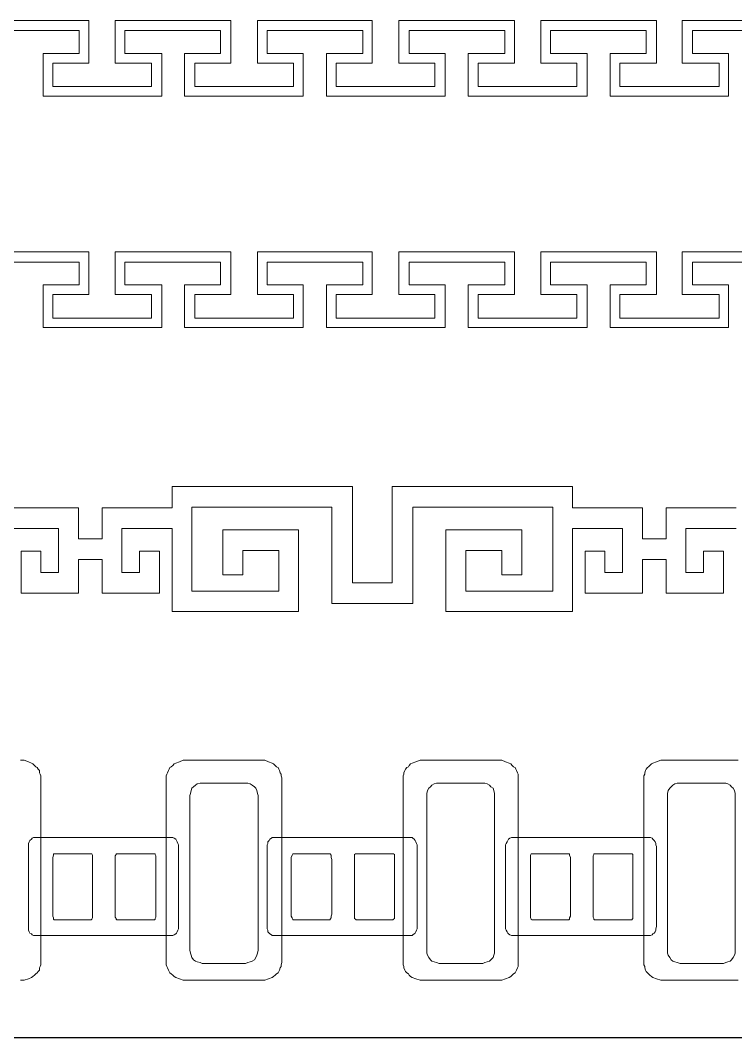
# Model space of a CAD drawing. Extents: x -66030 to 95157, y -13132 to 45879.
# Drawn here: x -27907 to -24112, y 16976 to 22376 of the extents above; entities that cross this region are included whole.
import ezdxf

# ---------------------------------------------------------------- set-up
doc = ezdxf.new("R2010")
doc.units = 0
doc.header["$LTSCALE"] = 100
doc.header["$MEASUREMENT"] = 0
doc.layers.get('0').update_dxf_attribs({"linetype": 'CONTINUOUS'})
doc.layers.add('3', color=11, linetype='CONTINUOUS')

msp = doc.modelspace()

# ---------------------------------------------------------------- linework, layer by layer
at = {"lineweight": 0}
for p, q in [((-28156.8, 22376.1), (-27543.6, 22376.1)), ((-27543.6, 22376.1), (-27543.6, 22149.5)), ((-27403, 22149.5), (-27403, 22376.1)), ((-27403, 22376.1), (-26789.7, 22376.1)), ((-26789.7, 22376.1), (-26789.7, 22149.5)), ((-26649.1, 22149.5), (-26649.1, 22376.1)), ((-26649.1, 22376.1), (-26039.8, 22376.1)), ((-26039.8, 22376.1), (-26039.8, 22149.5)), ((-25899.2, 22149.5), (-25899.2, 22376.1)), ((-25899.2, 22376.1), (-25285.9, 22376.1)), ((-25285.9, 22376.1), (-25285.9, 22149.5)), ((-25145.3, 22149.5), (-25145.3, 22376.1)), ((-25145.3, 22376.1), (-24532.1, 22376.1)), ((-24532.1, 22376.1), (-24532.1, 22149.5)), ((-24395.4, 22149.5), (-24395.4, 22376.1)), ((-24395.4, 22376.1), (-23782.1, 22376.1)), ((-27594.4, 22321.4), (-28102.1, 22321.4)), ((-27594.4, 22200.3), (-27594.4, 22321.4)), ((-26844.4, 22321.4), (-27352.2, 22321.4)), ((-27352.2, 22321.4), (-27352.2, 22200.3)), ((-26844.4, 22200.3), (-26844.4, 22321.4)), ((-26090.6, 22321.4), (-26598.3, 22321.4)), ((-26598.3, 22321.4), (-26598.3, 22200.3)), ((-26090.6, 22200.3), (-26090.6, 22321.4)), ((-25336.7, 22321.4), (-25844.5, 22321.4)), ((-25844.5, 22321.4), (-25844.5, 22200.3)), ((-25336.7, 22200.3), (-25336.7, 22321.4)), ((-24586.8, 22321.4), (-25094.5, 22321.4)), ((-25094.5, 22321.4), (-25094.5, 22200.3)), ((-24586.8, 22200.3), (-24586.8, 22321.4)), ((-23832.9, 22321.4), (-24340.7, 22321.4)), ((-24340.7, 22321.4), (-24340.7, 22200.3)), ((-27785.8, 21973.7), (-27785.8, 22200.3)), ((-27785.8, 22200.3), (-27594.4, 22200.3)), ((-27352.2, 22200.3), (-27156.9, 22200.3)), ((-27156.9, 22200.3), (-27156.9, 21973.7)), ((-27035.8, 21973.7), (-27035.8, 22200.3)), ((-27035.8, 22200.3), (-26844.4, 22200.3)), ((-26598.3, 22200.3), (-26407, 22200.3)), ((-26407, 22200.3), (-26407, 21973.7)), ((-26282, 21973.7), (-26282, 22200.3)), ((-26282, 22200.3), (-26090.6, 22200.3)), ((-25844.5, 22200.3), (-25653.1, 22200.3)), ((-25653.1, 22200.3), (-25653.1, 21973.7)), ((-25532, 21973.7), (-25532, 22200.3)), ((-25532, 22200.3), (-25336.7, 22200.3)), ((-25094.5, 22200.3), (-24899.3, 22200.3)), ((-24899.3, 22200.3), (-24899.3, 21973.7)), ((-24778.2, 21973.7), (-24778.2, 22200.3)), ((-24778.2, 22200.3), (-24586.8, 22200.3)), ((-24340.7, 22200.3), (-24149.3, 22200.3)), ((-24149.3, 22200.3), (-24149.3, 21973.7)), ((-27543.6, 22149.5), (-27735, 22149.5)), ((-27735, 22149.5), (-27735, 22024.5)), ((-27211.6, 22149.5), (-27403, 22149.5)), ((-27211.6, 22024.5), (-27211.6, 22149.5)), ((-26789.7, 22149.5), (-26981.1, 22149.5)), ((-26981.1, 22149.5), (-26981.1, 22024.5)), ((-26457.7, 22149.5), (-26649.1, 22149.5)), ((-26457.7, 22024.5), (-26457.7, 22149.5)), ((-26039.8, 22149.5), (-26231.2, 22149.5)), ((-26231.2, 22149.5), (-26231.2, 22024.5)), ((-25707.8, 22149.5), (-25899.2, 22149.5)), ((-25707.8, 22024.5), (-25707.8, 22149.5)), ((-25285.9, 22149.5), (-25477.3, 22149.5)), ((-25477.3, 22149.5), (-25477.3, 22024.5)), ((-24953.9, 22149.5), (-25145.3, 22149.5)), ((-24953.9, 22024.5), (-24953.9, 22149.5)), ((-24532.1, 22149.5), (-24727.4, 22149.5)), ((-24727.4, 22149.5), (-24727.4, 22024.5)), ((-24200.1, 22149.5), (-24395.4, 22149.5)), ((-24200.1, 22024.5), (-24200.1, 22149.5)), ((-27735, 22024.5), (-27602.2, 22024.5)), ((-27602.2, 22024.5), (-27473.3, 22024.5)), ((-27473.3, 22024.5), (-27340.5, 22024.5)), ((-27340.5, 22024.5), (-27211.6, 22024.5)), ((-26981.1, 22024.5), (-26457.7, 22024.5)), ((-26231.2, 22024.5), (-25707.8, 22024.5)), ((-25477.3, 22024.5), (-24953.9, 22024.5)), ((-24727.4, 22024.5), (-24594.6, 22024.5)), ((-24594.6, 22024.5), (-24465.7, 22024.5)), ((-24465.7, 22024.5), (-24332.9, 22024.5)), ((-24332.9, 22024.5), (-24200.1, 22024.5)), ((-27707.6, 21973.7), (-27785.8, 21973.7)), ((-27629.5, 21973.7), (-27707.6, 21973.7)), ((-27551.4, 21973.7), (-27629.5, 21973.7)), ((-27473.3, 21973.7), (-27551.4, 21973.7)), ((-27395.2, 21973.7), (-27473.3, 21973.7)), ((-27317, 21973.7), (-27395.2, 21973.7)), ((-27235, 21973.7), (-27317, 21973.7)), ((-27156.9, 21973.7), (-27235, 21973.7)), ((-26407, 21973.7), (-27035.8, 21973.7)), ((-25653.1, 21973.7), (-26282, 21973.7)), ((-24899.3, 21973.7), (-25532, 21973.7)), ((-24700, 21973.7), (-24778.2, 21973.7)), ((-24621.9, 21973.7), (-24700, 21973.7)), ((-24543.8, 21973.7), (-24621.9, 21973.7)), ((-24461.8, 21973.7), (-24543.8, 21973.7)), ((-24383.7, 21973.7), (-24461.8, 21973.7)), ((-24305.5, 21973.7), (-24383.7, 21973.7)), ((-24227.4, 21973.7), (-24305.5, 21973.7)), ((-24149.3, 21973.7), (-24227.4, 21973.7)), ((-28156.8, 21147.4), (-27543.6, 21147.4)), ((-27543.6, 21147.4), (-27543.6, 20920.9)), ((-27403, 20920.9), (-27403, 21147.4)), ((-27403, 21147.4), (-26789.7, 21147.4)), ((-26789.7, 21147.4), (-26789.7, 20920.9)), ((-26649.1, 20920.9), (-26649.1, 21147.4)), ((-26649.1, 21147.4), (-26039.8, 21147.4)), ((-26039.8, 21147.4), (-26039.8, 20920.9)), ((-25899.2, 20920.9), (-25899.2, 21147.4)), ((-25899.2, 21147.4), (-25285.9, 21147.4)), ((-25285.9, 21147.4), (-25285.9, 20920.9)), ((-25145.3, 20920.9), (-25145.3, 21147.4)), ((-25145.3, 21147.4), (-24532.1, 21147.4)), ((-24532.1, 21147.4), (-24532.1, 20920.9)), ((-24395.4, 20920.9), (-24395.4, 21147.4)), ((-24395.4, 21147.4), (-23782.1, 21147.4)), ((-27594.4, 21092.8), (-28102.1, 21092.8)), ((-27594.4, 20971.7), (-27594.4, 21092.8)), ((-26844.4, 21092.8), (-27352.2, 21092.8)), ((-27352.2, 21092.8), (-27352.2, 20971.7)), ((-26844.4, 20971.7), (-26844.4, 21092.8)), ((-26090.6, 21092.8), (-26598.3, 21092.8)), ((-26598.3, 21092.8), (-26598.3, 20971.7)), ((-26090.6, 20971.7), (-26090.6, 21092.8)), ((-25336.7, 21092.8), (-25844.5, 21092.8)), ((-25844.5, 21092.8), (-25844.5, 20971.7)), ((-25336.7, 20971.7), (-25336.7, 21092.8)), ((-24586.8, 21092.8), (-25094.5, 21092.8)), ((-25094.5, 21092.8), (-25094.5, 20971.7)), ((-24586.8, 20971.7), (-24586.8, 21092.8)), ((-23832.9, 21092.8), (-24340.7, 21092.8)), ((-24340.7, 21092.8), (-24340.7, 20971.7)), ((-27785.8, 20745.1), (-27785.8, 20971.7)), ((-27785.8, 20971.7), (-27594.4, 20971.7)), ((-27352.2, 20971.7), (-27156.9, 20971.7)), ((-27156.9, 20971.7), (-27156.9, 20745.1)), ((-27035.8, 20745.1), (-27035.8, 20971.7)), ((-27035.8, 20971.7), (-26844.4, 20971.7)), ((-26598.3, 20971.7), (-26407, 20971.7)), ((-26407, 20971.7), (-26407, 20745.1)), ((-26282, 20745.1), (-26282, 20971.7)), ((-26282, 20971.7), (-26090.6, 20971.7)), ((-25844.5, 20971.7), (-25653.1, 20971.7)), ((-25653.1, 20971.7), (-25653.1, 20745.1)), ((-25532, 20745.1), (-25532, 20971.7)), ((-25532, 20971.7), (-25336.7, 20971.7)), ((-25094.5, 20971.7), (-24899.3, 20971.7)), ((-24899.3, 20971.7), (-24899.3, 20745.1)), ((-24778.2, 20745.1), (-24778.2, 20971.7)), ((-24778.2, 20971.7), (-24586.8, 20971.7)), ((-24340.7, 20971.7), (-24149.3, 20971.7)), ((-24149.3, 20971.7), (-24149.3, 20745.1)), ((-27543.6, 20920.9), (-27735, 20920.9)), ((-27735, 20920.9), (-27735, 20795.9)), ((-27211.6, 20920.9), (-27403, 20920.9)), ((-27211.6, 20795.9), (-27211.6, 20920.9)), ((-26789.7, 20920.9), (-26981.1, 20920.9)), ((-26981.1, 20920.9), (-26981.1, 20795.9)), ((-26457.7, 20920.9), (-26649.1, 20920.9)), ((-26457.7, 20795.9), (-26457.7, 20920.9)), ((-26039.8, 20920.9), (-26231.2, 20920.9)), ((-26231.2, 20920.9), (-26231.2, 20795.9)), ((-25707.8, 20920.9), (-25899.2, 20920.9)), ((-25707.8, 20795.9), (-25707.8, 20920.9)), ((-25285.9, 20920.9), (-25477.3, 20920.9)), ((-25477.3, 20920.9), (-25477.3, 20795.9)), ((-24953.9, 20920.9), (-25145.3, 20920.9)), ((-24953.9, 20795.9), (-24953.9, 20920.9)), ((-24532.1, 20920.9), (-24727.4, 20920.9)), ((-24727.4, 20920.9), (-24727.4, 20795.9)), ((-24200.1, 20920.9), (-24395.4, 20920.9)), ((-24200.1, 20795.9), (-24200.1, 20920.9)), ((-27735, 20795.9), (-27602.2, 20795.9)), ((-27602.2, 20795.9), (-27473.3, 20795.9)), ((-27473.3, 20795.9), (-27340.5, 20795.9)), ((-27340.5, 20795.9), (-27211.6, 20795.9)), ((-26981.1, 20795.9), (-26457.7, 20795.9)), ((-26231.2, 20795.9), (-25707.8, 20795.9)), ((-25477.3, 20795.9), (-24953.9, 20795.9)), ((-24727.4, 20795.9), (-24594.6, 20795.9)), ((-24594.6, 20795.9), (-24465.7, 20795.9)), ((-24465.7, 20795.9), (-24332.9, 20795.9)), ((-24332.9, 20795.9), (-24200.1, 20795.9)), ((-27707.6, 20745.1), (-27785.8, 20745.1)), ((-27629.5, 20745.1), (-27707.6, 20745.1)), ((-27551.4, 20745.1), (-27629.5, 20745.1)), ((-27473.3, 20745.1), (-27551.4, 20745.1)), ((-27395.2, 20745.1), (-27473.3, 20745.1)), ((-27317, 20745.1), (-27395.2, 20745.1)), ((-27235, 20745.1), (-27317, 20745.1)), ((-27156.9, 20745.1), (-27235, 20745.1)), ((-26407, 20745.1), (-27035.8, 20745.1)), ((-25653.1, 20745.1), (-26282, 20745.1)), ((-24899.3, 20745.1), (-25532, 20745.1)), ((-24700, 20745.1), (-24778.2, 20745.1)), ((-24621.9, 20745.1), (-24700, 20745.1)), ((-24543.8, 20745.1), (-24621.9, 20745.1)), ((-24461.8, 20745.1), (-24543.8, 20745.1)), ((-24383.7, 20745.1), (-24461.8, 20745.1)), ((-24305.5, 20745.1), (-24383.7, 20745.1)), ((-24227.4, 20745.1), (-24305.5, 20745.1)), ((-24149.3, 20745.1), (-24227.4, 20745.1)), ((-27102.2, 19792.1), (-27102.2, 19901.4)), ((-27102.2, 19901.4), (-27102.2, 19901.4)), ((-27102.2, 19901.4), (-26996.8, 19901.4)), ((-26996.8, 19901.4), (-26254.6, 19901.4)), ((-26254.6, 19901.4), (-26145.3, 19901.4)), ((-26145.3, 19901.4), (-26145.3, 19792.1)), ((-25934.3, 19792.1), (-25934.3, 19901.4)), ((-25934.3, 19901.4), (-25825, 19901.4)), ((-25825, 19901.4), (-25082.8, 19901.4)), ((-25082.8, 19901.4), (-24977.4, 19901.4)), ((-24977.4, 19901.4), (-24977.4, 19901.4)), ((-24977.4, 19901.4), (-24977.4, 19792.1)), ((-27969.3, 19788.2), (-27703.7, 19788.2)), ((-27703.7, 19788.2), (-27598.3, 19788.2)), ((-27598.3, 19788.2), (-27598.3, 19678.8)), ((-27473.3, 19624.1), (-27473.3, 19788.2)), ((-27473.3, 19788.2), (-27367.8, 19788.2)), ((-27367.8, 19788.2), (-27102.2, 19788.2)), ((-27102.2, 19788.2), (-27102.2, 19792.1)), ((-27102.2, 19792.1), (-27102.2, 19792.1)), ((-26254.6, 19792.1), (-26996.8, 19792.1)), ((-26996.8, 19792.1), (-26996.8, 19346.8)), ((-26254.6, 19280.4), (-26254.6, 19792.1)), ((-26145.3, 19792.1), (-26145.3, 19389.8)), ((-25934.3, 19389.8), (-25934.3, 19792.1)), ((-25082.8, 19792.1), (-25825, 19792.1)), ((-25825, 19792.1), (-25825, 19280.4)), ((-25082.8, 19346.8), (-25082.8, 19792.1)), ((-24977.4, 19792.1), (-24977.4, 19792.1)), ((-24977.4, 19792.1), (-24977.4, 19788.2)), ((-24977.4, 19788.2), (-24711.8, 19788.2)), ((-24711.8, 19788.2), (-24606.3, 19788.2)), ((-24606.3, 19788.2), (-24606.3, 19678.8)), ((-24481.3, 19624.1), (-24481.3, 19788.2)), ((-24481.3, 19788.2), (-24375.9, 19788.2)), ((-24375.9, 19788.2), (-24110.2, 19788.2)), ((-27703.7, 19678.8), (-27969.3, 19678.8)), ((-27703.7, 19444.4), (-27703.7, 19678.8)), ((-27598.3, 19678.8), (-27598.3, 19624.1)), ((-27102.2, 19678.8), (-27367.8, 19678.8)), ((-27367.8, 19678.8), (-27367.8, 19444.4)), ((-27102.2, 19346.8), (-27102.2, 19678.8)), ((-26832.7, 19561.6), (-26832.7, 19671)), ((-26832.7, 19671), (-26727.2, 19671)), ((-26727.2, 19671), (-26535.9, 19671)), ((-26535.9, 19671), (-26430.4, 19671)), ((-26430.4, 19671), (-26430.4, 19561.6)), ((-25649.2, 19561.6), (-25649.2, 19671)), ((-25649.2, 19671), (-25543.7, 19671)), ((-25543.7, 19671), (-25352.3, 19671)), ((-25352.3, 19671), (-25246.9, 19671)), ((-25246.9, 19671), (-25246.9, 19561.6)), ((-24711.8, 19678.8), (-24977.4, 19678.8)), ((-24977.4, 19678.8), (-24977.4, 19346.8)), ((-24711.8, 19444.4), (-24711.8, 19678.8)), ((-24606.3, 19678.8), (-24606.3, 19624.1)), ((-24110.2, 19678.8), (-24375.9, 19678.8)), ((-24375.9, 19678.8), (-24375.9, 19444.4)), ((-27598.3, 19624.1), (-27473.3, 19624.1)), ((-24606.3, 19624.1), (-24481.3, 19624.1)), ((-27902.9, 19335.1), (-27902.9, 19557.7)), ((-27902.9, 19557.7), (-27797.5, 19557.7)), ((-27797.5, 19557.7), (-27797.5, 19444.4)), ((-27274.1, 19444.4), (-27274.1, 19557.7)), ((-27274.1, 19557.7), (-27168.6, 19557.7)), ((-27168.6, 19557.7), (-27168.6, 19335.1)), ((-26832.7, 19432.7), (-26832.7, 19561.6)), ((-26535.9, 19561.6), (-26727.2, 19561.6)), ((-26727.2, 19561.6), (-26727.2, 19432.7)), ((-26535.9, 19346.8), (-26535.9, 19561.6)), ((-26430.4, 19561.6), (-26430.4, 19280.4)), ((-25649.2, 19280.4), (-25649.2, 19561.6)), ((-25352.3, 19561.6), (-25543.7, 19561.6)), ((-25543.7, 19561.6), (-25543.7, 19346.8)), ((-25352.3, 19432.7), (-25352.3, 19561.6)), ((-25246.9, 19561.6), (-25246.9, 19432.7)), ((-24911, 19335.1), (-24911, 19557.7)), ((-24911, 19557.7), (-24805.5, 19557.7)), ((-24805.5, 19557.7), (-24805.5, 19444.4)), ((-24282.1, 19444.4), (-24282.1, 19557.7)), ((-24282.1, 19557.7), (-24176.6, 19557.7)), ((-24176.6, 19557.7), (-24176.6, 19335.1)), ((-27473.3, 19514.7), (-27598.3, 19514.7)), ((-27598.3, 19514.7), (-27598.3, 19335.1)), ((-27473.3, 19335.1), (-27473.3, 19514.7)), ((-24481.3, 19514.7), (-24606.3, 19514.7)), ((-24606.3, 19514.7), (-24606.3, 19335.1)), ((-24481.3, 19335.1), (-24481.3, 19514.7)), ((-27797.5, 19444.4), (-27703.7, 19444.4)), ((-27367.8, 19444.4), (-27274.1, 19444.4)), ((-24805.5, 19444.4), (-24711.8, 19444.4)), ((-24375.9, 19444.4), (-24282.1, 19444.4)), ((-26727.2, 19432.7), (-26832.7, 19432.7)), ((-26145.3, 19389.8), (-25934.3, 19389.8)), ((-25246.9, 19432.7), (-25352.3, 19432.7)), ((-27895.1, 19335.1), (-27902.9, 19335.1)), ((-27797.5, 19335.1), (-27895.1, 19335.1)), ((-27703.7, 19335.1), (-27797.5, 19335.1)), ((-27598.3, 19335.1), (-27703.7, 19335.1)), ((-27367.8, 19335.1), (-27473.3, 19335.1)), ((-27274.1, 19335.1), (-27367.8, 19335.1)), ((-27176.4, 19335.1), (-27274.1, 19335.1)), ((-27168.6, 19335.1), (-27176.4, 19335.1)), ((-27102.2, 19237.4), (-27102.2, 19346.8)), ((-27102.2, 19346.8), (-27102.2, 19346.8)), ((-26996.8, 19346.8), (-26535.9, 19346.8)), ((-25543.7, 19346.8), (-25082.8, 19346.8)), ((-24977.4, 19346.8), (-24977.4, 19346.8)), ((-24977.4, 19346.8), (-24977.4, 19237.4)), ((-24903.2, 19335.1), (-24911, 19335.1)), ((-24805.5, 19335.1), (-24903.2, 19335.1)), ((-24711.8, 19335.1), (-24805.5, 19335.1)), ((-24606.3, 19335.1), (-24711.8, 19335.1)), ((-24375.9, 19335.1), (-24481.3, 19335.1)), ((-24282.1, 19335.1), (-24375.9, 19335.1)), ((-24184.5, 19335.1), (-24282.1, 19335.1)), ((-24176.6, 19335.1), (-24184.5, 19335.1)), ((-26430.4, 19280.4), (-26430.4, 19237.4)), ((-26157, 19280.4), (-26254.6, 19280.4)), ((-26145.3, 19280.4), (-26157, 19280.4)), ((-25934.3, 19280.4), (-26145.3, 19280.4)), ((-25922.6, 19280.4), (-25934.3, 19280.4)), ((-25825, 19280.4), (-25922.6, 19280.4)), ((-25649.2, 19237.4), (-25649.2, 19280.4)), ((-26996.8, 19237.4), (-27102.2, 19237.4)), ((-27102.2, 19237.4), (-27102.2, 19237.4)), ((-26430.4, 19237.4), (-26996.8, 19237.4)), ((-25082.8, 19237.4), (-25649.2, 19237.4)), ((-24977.4, 19237.4), (-25082.8, 19237.4)), ((-24977.4, 19237.4), (-24977.4, 19237.4))]:
    msp.add_line(p, q, dxfattribs=at)
for points in [[(-27906.8, 17280.5), (-27899, 17280.5), (-27887.3, 17280.5), (-27863.9, 17288.3), (-27848.3, 17296.2), (-27840.4, 17300.1), (-27832.6, 17307.9), (-27824.8, 17315.7), (-27817, 17319.6), (-27813.1, 17327.4), (-27805.3, 17335.2), (-27805.3, 17346.9), (-27801.4, 17354.7), (-27797.5, 17362.6), (-27797.5, 17374.3), (-27797.5, 18354.7), (-27797.5, 18366.4), (-27801.4, 18374.2), (-27805.3, 18382), (-27805.3, 18393.7), (-27813.1, 18401.5), (-27817, 18409.4), (-27824.8, 18413.3), (-27832.6, 18421.1), (-27840.4, 18428.9), (-27848.3, 18432.8), (-27863.9, 18440.6), (-27887.3, 18448.4), (-27899, 18448.4), (-27906.8, 18448.4)], [(-24098.5, 18448.4), (-24489.1, 18448.4), (-24500.8, 18448.4), (-24508.7, 18448.4), (-24532.1, 18440.6), (-24551.6, 18432.8), (-24559.4, 18428.9), (-24567.2, 18421.1), (-24575.1, 18413.3), (-24579, 18409.4), (-24586.8, 18401.5), (-24590.7, 18393.7), (-24594.6, 18382), (-24594.6, 18374.2), (-24598.5, 18366.4), (-24598.5, 18354.7), (-24598.5, 17374.3), (-24598.5, 17362.6), (-24594.6, 17354.7), (-24594.6, 17346.9), (-24590.7, 17335.2), (-24586.8, 17327.4), (-24579, 17319.6), (-24575.1, 17315.7), (-24567.2, 17307.9), (-24559.4, 17300.1), (-24551.6, 17296.2), (-24532.1, 17288.3), (-24508.7, 17280.5), (-24500.8, 17280.5), (-24489.1, 17280.5), (-24098.5, 17280.5)]]:
    msp.add_lwpolyline(points, dxfattribs=at)
for points in [[(-26633.5, 18448.4), (-27024.1, 18448.4), (-27031.9, 18448.4), (-27043.6, 18448.4), (-27063.2, 18440.6), (-27082.7, 18432.8), (-27090.5, 18428.9), (-27098.3, 18421.1), (-27106.1, 18413.3), (-27113.9, 18409.4), (-27117.8, 18401.5), (-27121.7, 18393.7), (-27125.7, 18382), (-27129.6, 18374.2), (-27133.5, 18366.4), (-27133.5, 18354.7), (-27133.5, 17374.3), (-27133.5, 17362.6), (-27129.6, 17354.7), (-27125.7, 17346.9), (-27121.7, 17335.2), (-27117.8, 17327.4), (-27113.9, 17319.6), (-27106.1, 17315.7), (-27098.3, 17307.9), (-27090.5, 17300.1), (-27082.7, 17296.2), (-27063.2, 17288.3), (-27043.6, 17280.5), (-27031.9, 17280.5), (-27024.1, 17280.5), (-26633.5, 17280.5), (-26621.8, 17280.5), (-26610.1, 17280.5), (-26590.5, 17288.3), (-26571, 17296.2), (-26563.2, 17300.1), (-26555.4, 17307.9), (-26547.6, 17315.7), (-26539.8, 17319.6), (-26535.9, 17327.4), (-26531.9, 17335.2), (-26528, 17346.9), (-26524.1, 17354.7), (-26524.1, 17362.6), (-26520.2, 17374.3), (-26520.2, 18354.7), (-26524.1, 18366.4), (-26524.1, 18374.2), (-26528, 18382), (-26531.9, 18393.7), (-26535.9, 18401.5), (-26539.8, 18409.4), (-26547.6, 18413.3), (-26555.4, 18421.1), (-26563.2, 18428.9), (-26571, 18432.8), (-26590.5, 18440.6), (-26610.1, 18448.4), (-26621.8, 18448.4), (-26633.5, 18448.4)], [(-25375.8, 18448.4), (-25766.4, 18448.4), (-25778.1, 18448.4), (-25785.9, 18448.4), (-25809.3, 18440.6), (-25828.9, 18432.8), (-25836.7, 18428.9), (-25844.5, 18421.1), (-25848.4, 18413.3), (-25856.2, 18409.4), (-25864, 18401.5), (-25867.9, 18393.7), (-25871.8, 18382), (-25871.8, 18374.2), (-25875.7, 18366.4), (-25875.7, 18354.7), (-25875.7, 17374.3), (-25875.7, 17362.6), (-25871.8, 17354.7), (-25871.8, 17346.9), (-25867.9, 17335.2), (-25864, 17327.4), (-25856.2, 17319.6), (-25848.4, 17315.7), (-25844.5, 17307.9), (-25836.7, 17300.1), (-25828.9, 17296.2), (-25809.3, 17288.3), (-25785.9, 17280.5), (-25778.1, 17280.5), (-25766.4, 17280.5), (-25375.8, 17280.5), (-25364.1, 17280.5), (-25352.3, 17280.5), (-25332.8, 17288.3), (-25313.3, 17296.2), (-25305.5, 17300.1), (-25297.7, 17307.9), (-25289.8, 17315.7), (-25282, 17319.6), (-25278.1, 17327.4), (-25274.2, 17335.2), (-25270.3, 17346.9), (-25266.4, 17354.7), (-25266.4, 17362.6), (-25266.4, 17374.3), (-25266.4, 18354.7), (-25266.4, 18366.4), (-25266.4, 18374.2), (-25270.3, 18382), (-25274.2, 18393.7), (-25278.1, 18401.5), (-25282, 18409.4), (-25289.8, 18413.3), (-25297.7, 18421.1), (-25305.5, 18428.9), (-25313.3, 18432.8), (-25332.8, 18440.6), (-25352.3, 18448.4), (-25364.1, 18448.4), (-25375.8, 18448.4)], [(-26711.6, 18327.3), (-26942.1, 18327.3), (-26953.8, 18327.3), (-26969.4, 18323.4), (-26977.2, 18315.6), (-26988.9, 18307.8), (-26996.8, 18300), (-27000.7, 18288.3), (-27004.6, 18272.6), (-27008.5, 18260.9), (-27008.5, 17440.7), (-27004.6, 17425.1), (-27000.7, 17413.3), (-26996.8, 17401.6), (-26988.9, 17389.9), (-26977.2, 17382.1), (-26969.4, 17378.2), (-26953.8, 17374.3), (-26942.1, 17370.4), (-26711.6, 17370.4), (-26699.9, 17374.3), (-26688.2, 17378.2), (-26676.5, 17382.1), (-26664.7, 17389.9), (-26656.9, 17401.6), (-26653, 17413.3), (-26649.1, 17425.1), (-26645.2, 17440.7), (-26645.2, 18260.9), (-26649.1, 18272.6), (-26653, 18288.3), (-26656.9, 18300), (-26664.7, 18307.8), (-26676.5, 18315.6), (-26688.2, 18323.4), (-26699.9, 18327.3), (-26711.6, 18327.3)], [(-25453.9, 18327.3), (-25684.4, 18327.3), (-25700, 18327.3), (-25711.7, 18323.4), (-25723.4, 18315.6), (-25731.2, 18307.8), (-25739, 18300), (-25746.8, 18288.3), (-25750.8, 18272.6), (-25750.8, 18260.9), (-25750.8, 17440.7), (-25750.8, 17425.1), (-25746.8, 17413.3), (-25739, 17401.6), (-25731.2, 17389.9), (-25723.4, 17382.1), (-25711.7, 17378.2), (-25700, 17374.3), (-25684.4, 17370.4), (-25453.9, 17370.4), (-25442.2, 17374.3), (-25430.5, 17378.2), (-25418.7, 17382.1), (-25410.9, 17389.9), (-25399.2, 17401.6), (-25395.3, 17413.3), (-25391.4, 17425.1), (-25391.4, 17440.7), (-25391.4, 18260.9), (-25391.4, 18272.6), (-25395.3, 18288.3), (-25399.2, 18300), (-25410.9, 18307.8), (-25418.7, 18315.6), (-25430.5, 18323.4), (-25442.2, 18327.3), (-25453.9, 18327.3)], [(-24176.6, 18327.3), (-24407.1, 18327.3), (-24422.7, 18327.3), (-24434.4, 18323.4), (-24446.2, 18315.6), (-24454, 18307.8), (-24461.8, 18300), (-24469.6, 18288.3), (-24473.5, 18272.6), (-24473.5, 18260.9), (-24473.5, 17440.7), (-24473.5, 17425.1), (-24469.6, 17413.3), (-24461.8, 17401.6), (-24454, 17389.9), (-24446.2, 17382.1), (-24434.4, 17378.2), (-24422.7, 17374.3), (-24407.1, 17370.4), (-24176.6, 17370.4), (-24164.9, 17374.3), (-24153.2, 17378.2), (-24141.5, 17382.1), (-24133.7, 17389.9), (-24125.9, 17401.6), (-24118.1, 17413.3), (-24114.2, 17425.1), (-24114.2, 17440.7), (-24114.2, 18260.9), (-24114.2, 18272.6), (-24118.1, 18288.3), (-24125.9, 18300), (-24133.7, 18307.8), (-24141.5, 18315.6), (-24153.2, 18323.4), (-24164.9, 18327.3), (-24176.6, 18327.3)], [(-27828.7, 18038.3), (-27106.1, 18038.3), (-27098.3, 18038.3), (-27090.5, 18034.4), (-27082.7, 18030.5), (-27078.8, 18022.7), (-27074.9, 18014.9), (-27071, 18007), (-27067.1, 17999.2), (-27067.1, 17991.4), (-27067.1, 17565.7), (-27067.1, 17553.9), (-27071, 17546.1), (-27074.9, 17538.3), (-27078.8, 17530.5), (-27082.7, 17526.6), (-27090.5, 17522.7), (-27098.3, 17518.8), (-27106.1, 17518.8), (-27828.7, 17518.8), (-27836.5, 17518.8), (-27844.4, 17522.7), (-27848.3, 17526.6), (-27856.1, 17530.5), (-27860, 17538.3), (-27863.9, 17546.1), (-27863.9, 17553.9), (-27863.9, 17565.7), (-27863.9, 17991.4), (-27863.9, 17999.2), (-27863.9, 18007), (-27860, 18014.9), (-27856.1, 18022.7), (-27848.3, 18030.5), (-27844.4, 18034.4), (-27836.5, 18038.3), (-27828.7, 18038.3)], [(-26563.2, 18038.3), (-25836.7, 18038.3), (-25828.9, 18038.3), (-25825, 18034.4), (-25817.2, 18030.5), (-25813.2, 18022.7), (-25809.3, 18014.9), (-25805.4, 18007), (-25801.5, 17999.2), (-25801.5, 17991.4), (-25801.5, 17565.7), (-25801.5, 17553.9), (-25805.4, 17546.1), (-25809.3, 17538.3), (-25813.2, 17530.5), (-25817.2, 17526.6), (-25825, 17522.7), (-25828.9, 17518.8), (-25836.7, 17518.8), (-26563.2, 17518.8), (-26571, 17518.8), (-26574.9, 17522.7), (-26582.7, 17526.6), (-26586.6, 17530.5), (-26594.4, 17538.3), (-26594.4, 17546.1), (-26598.3, 17553.9), (-26598.3, 17565.7), (-26598.3, 17991.4), (-26598.3, 17999.2), (-26594.4, 18007), (-26594.4, 18014.9), (-26586.6, 18022.7), (-26582.7, 18030.5), (-26574.9, 18034.4), (-26571, 18038.3), (-26563.2, 18038.3)], [(-25293.8, 18038.3), (-24571.1, 18038.3), (-24563.3, 18038.3), (-24555.5, 18034.4), (-24551.6, 18030.5), (-24543.8, 18022.7), (-24539.9, 18014.9), (-24536, 18007), (-24536, 17999.2), (-24532.1, 17991.4), (-24532.1, 17565.7), (-24536, 17553.9), (-24536, 17546.1), (-24539.9, 17538.3), (-24543.8, 17530.5), (-24551.6, 17526.6), (-24555.5, 17522.7), (-24563.3, 17518.8), (-24571.1, 17518.8), (-25293.8, 17518.8), (-25301.6, 17518.8), (-25309.4, 17522.7), (-25317.2, 17526.6), (-25321.1, 17530.5), (-25325, 17538.3), (-25328.9, 17546.1), (-25332.8, 17553.9), (-25332.8, 17565.7), (-25332.8, 17991.4), (-25332.8, 17999.2), (-25328.9, 18007), (-25325, 18014.9), (-25321.1, 18022.7), (-25317.2, 18030.5), (-25309.4, 18034.4), (-25301.6, 18038.3), (-25293.8, 18038.3)], [(-27727.2, 17952.4), (-27531.9, 17952.4), (-27531.9, 17952.4), (-27528, 17952.4), (-27524.1, 17944.5), (-27524.1, 17932.8), (-27524.1, 17921.1), (-27524.1, 17632.1), (-27524.1, 17620.3), (-27524.1, 17612.5), (-27528, 17604.7), (-27531.9, 17600.8), (-27531.9, 17600.8), (-27727.2, 17600.8), (-27727.2, 17600.8), (-27731.1, 17604.7), (-27731.1, 17612.5), (-27735, 17620.3), (-27735, 17632.1), (-27735, 17921.1), (-27735, 17932.8), (-27731.1, 17944.5), (-27731.1, 17952.4), (-27727.2, 17952.4), (-27727.2, 17952.4)], [(-27395.2, 17952.4), (-27196, 17952.4), (-27192.1, 17952.4), (-27192.1, 17948.5), (-27188.1, 17940.6), (-27188.1, 17928.9), (-27188.1, 17624.3), (-27188.1, 17616.4), (-27192.1, 17608.6), (-27192.1, 17604.7), (-27196, 17600.8), (-27395.2, 17600.8), (-27399.1, 17604.7), (-27399.1, 17608.6), (-27403, 17616.4), (-27403, 17624.3), (-27403, 17928.9), (-27403, 17940.6), (-27399.1, 17948.5), (-27399.1, 17952.4), (-27395.2, 17952.4)], [(-26457.7, 17952.4), (-26266.3, 17952.4), (-26262.4, 17952.4), (-26262.4, 17952.4), (-26258.5, 17944.5), (-26258.5, 17932.8), (-26254.6, 17921.1), (-26254.6, 17632.1), (-26258.5, 17620.3), (-26258.5, 17612.5), (-26262.4, 17604.7), (-26262.4, 17600.8), (-26266.3, 17600.8), (-26457.7, 17600.8), (-26461.6, 17600.8), (-26461.6, 17604.7), (-26465.5, 17612.5), (-26469.5, 17620.3), (-26469.5, 17632.1), (-26469.5, 17921.1), (-26469.5, 17932.8), (-26465.5, 17944.5), (-26461.6, 17952.4), (-26461.6, 17952.4), (-26457.7, 17952.4)], [(-26125.7, 17952.4), (-25930.4, 17952.4), (-25926.5, 17952.4), (-25922.6, 17948.5), (-25922.6, 17940.6), (-25922.6, 17928.9), (-25922.6, 17624.3), (-25922.6, 17616.4), (-25922.6, 17608.6), (-25926.5, 17604.7), (-25930.4, 17600.8), (-26125.7, 17600.8), (-26129.6, 17604.7), (-26133.5, 17608.6), (-26133.5, 17616.4), (-26133.5, 17624.3), (-26133.5, 17928.9), (-26133.5, 17940.6), (-26133.5, 17948.5), (-26129.6, 17952.4), (-26125.7, 17952.4)], [(-25192.2, 17952.4), (-24996.9, 17952.4), (-24996.9, 17952.4), (-24993, 17952.4), (-24993, 17944.5), (-24989.1, 17932.8), (-24989.1, 17921.1), (-24989.1, 17632.1), (-24989.1, 17620.3), (-24993, 17612.5), (-24993, 17604.7), (-24996.9, 17600.8), (-24996.9, 17600.8), (-25192.2, 17600.8), (-25192.2, 17600.8), (-25196.1, 17604.7), (-25200, 17612.5), (-25200, 17620.3), (-25200, 17632.1), (-25200, 17921.1), (-25200, 17932.8), (-25200, 17944.5), (-25196.1, 17952.4), (-25192.2, 17952.4), (-25192.2, 17952.4)], [(-24860.2, 17952.4), (-24661, 17952.4), (-24661, 17952.4), (-24657.1, 17948.5), (-24657.1, 17940.6), (-24657.1, 17928.9), (-24657.1, 17624.3), (-24657.1, 17616.4), (-24657.1, 17608.6), (-24661, 17604.7), (-24661, 17600.8), (-24860.2, 17600.8), (-24864.1, 17604.7), (-24864.1, 17608.6), (-24868, 17616.4), (-24868, 17624.3), (-24868, 17928.9), (-24868, 17940.6), (-24864.1, 17948.5), (-24864.1, 17952.4), (-24860.2, 17952.4)]]:
    msp.add_lwpolyline(points, close=True, dxfattribs=at)
at = {"layer": '3'}
msp.add_line((-66009.4, 16976.2), (95156.9, 16976.2), dxfattribs=at)

doc.saveas('drawing.dxf')
